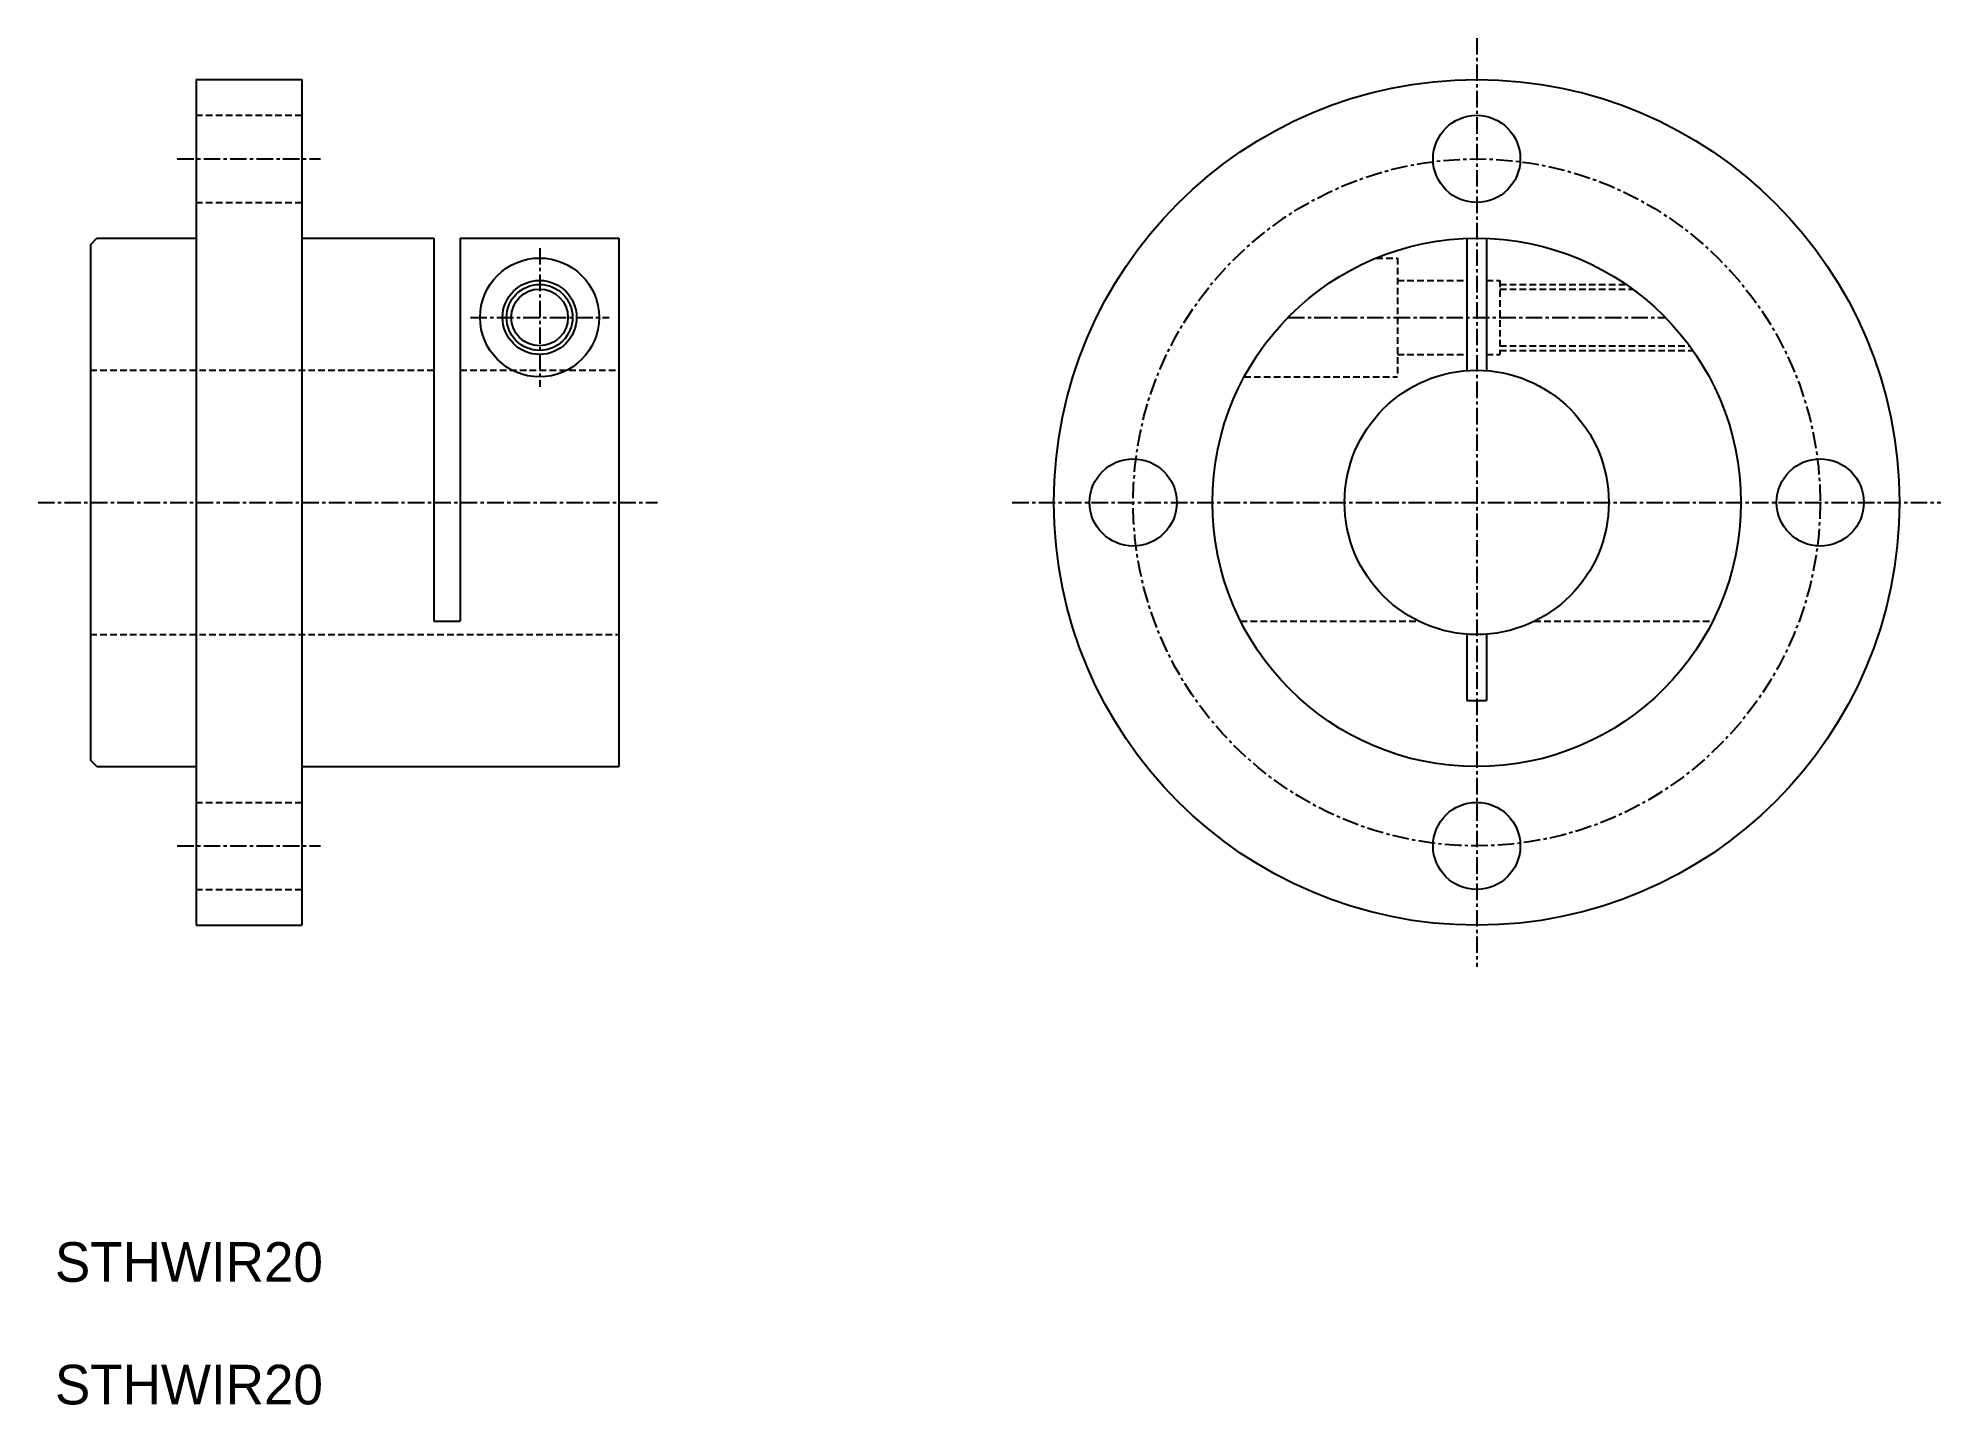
# Model space of a CAD drawing. Extents: x 21 to 165, y 51 to 155.
import ezdxf

# ---------------------------------------------------------------- set-up
doc = ezdxf.new("R2010")
doc.units = 0
doc.linetypes.add('CENTER', pattern=[2, 1.25, -0.25, 0.25, -0.25])
doc.linetypes.add('DASHED', pattern=[0.75, 0.5, -0.25])
doc.layers.get('0').update_dxf_attribs({"linetype": 'CONTINUOUS'})
doc.layers.add('CENTER', color=1, linetype='CENTER')

msp = doc.modelspace()

# ---------------------------------------------------------------- linework, layer by layer
at = {"color": 7, "linetype": 'CONTINUOUS'}
for p, q in [((33.31, 151.69), (33.31, 87.69)), ((33.31, 151.69), (41.31, 151.69)), ((41.31, 151.69), (41.31, 87.69)), ((25.31, 139.19), (25.81, 139.69)), ((25.31, 139.19), (25.31, 100.19)), ((25.81, 139.69), (33.31, 139.69)), ((41.31, 139.69), (51.31, 139.69)), ((51.31, 139.69), (51.31, 110.69)), ((53.31, 139.69), (53.31, 110.69)), ((53.31, 139.69), (65.31, 139.69)), ((65.31, 139.69), (65.31, 99.69)), ((129.49, 139.68), (129.49, 129.67)), ((130.99, 139.68), (130.99, 129.67)), ((51.31, 110.69), (53.31, 110.69)), ((129.49, 109.72), (129.49, 104.69)), ((130.99, 109.72), (130.99, 104.69)), ((129.49, 104.69), (130.99, 104.69)), ((25.81, 99.69), (25.31, 100.19)), ((25.81, 99.69), (33.31, 99.69)), ((41.31, 99.69), (65.31, 99.69)), ((130.24, 99.69), (130.24, 99.69)), ((33.31, 87.69), (41.31, 87.69))]:
    msp.add_line(p, q, dxfattribs=at)
at = {"color": 3, "linetype": 'DASHED'}
for p, q in [((33.31, 148.99), (41.31, 148.99)), ((33.31, 142.39), (41.31, 142.39)), ((122.64, 138.19), (124.24, 138.19)), ((124.24, 138.19), (124.24, 129.19)), ((124.24, 136.49), (129.49, 136.49)), ((130.99, 136.49), (131.99, 136.49)), ((131.99, 136.49), (131.99, 130.89)), ((131.99, 136.19), (141.54, 136.19)), ((131.99, 135.84), (142.03, 135.84)), ((131.99, 131.54), (146.35, 131.54)), ((131.99, 131.19), (146.6, 131.19)), ((25.31, 129.69), (51.31, 129.69)), ((53.31, 129.69), (65.31, 129.69)), ((124.24, 130.89), (129.49, 130.89)), ((130.99, 130.89), (131.99, 130.89)), ((112.64, 129.19), (124.24, 129.19)), ((25.31, 109.69), (65.31, 109.69)), ((112.38, 110.69), (125.88, 110.69)), ((134.6, 110.69), (148.1, 110.69)), ((33.31, 96.99), (41.31, 96.99)), ((33.31, 90.39), (41.31, 90.39))]:
    msp.add_line(p, q, dxfattribs=at)
at = {"color": 7, "linetype": 'CONTINUOUS'}
for centre, radius in [((130.24, 119.69), 32), ((130.24, 145.69), 3.3), ((130.24, 119.69), 20), ((59.31, 133.69), 4.5), ((59.31, 133.69), 2.8), ((59.31, 133.69), 2.15), ((130.24, 119.69), 10), ((104.24, 119.69), 3.3), ((156.24, 119.69), 3.3), ((130.24, 93.69), 3.3)]:
    msp.add_circle(centre, radius, dxfattribs=at)
at = {"color": 3, "linetype": 'CONTINUOUS'}
msp.add_circle((59.31, 133.69), 2.5, dxfattribs=at)
at = {"layer": 'CENTER', "color": 1, "linetype": 'CENTER'}
for p, q in [((130.24, 154.84), (130.24, 84.55)), ((31.89, 145.69), (42.73, 145.69)), ((59.33, 138.94), (59.33, 128.44)), ((54.08, 133.69), (64.58, 133.69)), ((115.95, 133.69), (144.52, 133.69)), ((21.35, 119.69), (68.24, 119.69)), ((95.09, 119.69), (165.38, 119.69)), ((31.89, 93.69), (42.73, 93.69))]:
    msp.add_line(p, q, dxfattribs=at)
msp.add_circle((130.24, 119.69), 26, dxfattribs=at)

# ---------------------------------------------------------------- texts
at = {"color": 7, "linetype": 'CONTINUOUS'}
for p in [(22.63, 60.7), (22.63, 51.42)]:
    msp.add_text('STHWIR20', height=3, dxfattribs=at).set_placement(p)

doc.saveas('drawing.dxf')
